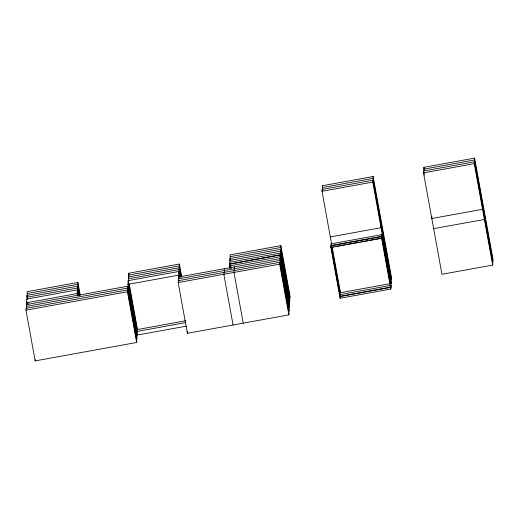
<?xml version="1.0" encoding="UTF-8"?>
<svg xmlns="http://www.w3.org/2000/svg" width="519" height="519" viewBox="0 0 519 519"><rect width="100%" height="100%" fill="white"/><g stroke="black" fill="none" stroke-linecap="round" stroke-linejoin="round"><path stroke-width="0.78" d="M25.95 310.18L26.073 308.331L127.557 289.92L136.769 340.626L136.646 342.482L35.169 360.893L25.95 310.18L127.434 291.769L127.557 289.92M26.625 308.857L26.313 304.627L127.797 286.216L137.01 336.928L136.893 338.777L127.674 288.064L127.797 286.216M26.865 305.153L26.437 302.778L26.677 299.074L77.415 289.868L78.427 295.415M27.228 299.599L26.917 295.369L77.662 286.164L79.245 294.883M27.468 295.895L27.157 291.665L77.902 282.466L80.205 295.142M35.169 360.893L35.247 359.654M77.61 295.947L77.175 293.572L77.415 289.868M78.979 295.94L77.539 288.019L77.662 286.164M79.796 295.408L77.779 284.315L77.902 282.466M186.289 326.159L137.133 335.073L127.914 284.367L128.161 280.662L178.899 271.456L179.911 277.003M128.712 281.188L128.401 276.958L179.146 267.752L180.872 277.263M128.952 277.483L128.641 273.26L179.386 264.054L181.689 276.731M137.133 335.073L137.373 331.375L128.738 283.835M185.86 320.748L137.496 329.52L137.574 328.287M178.173 282.563L178.296 280.714L279.78 262.303L288.992 313.009L288.875 314.864L187.391 333.276L178.173 282.563L279.657 264.152L279.78 262.303M178.847 281.24L178.536 277.01L280.02 258.598L289.239 309.311L289.115 311.16L279.903 260.454L280.02 258.598M179.094 277.535L178.659 275.161L178.899 271.456M180.32 276.737L179.023 269.608L179.146 267.752M181.28 276.997L179.263 265.903L179.386 264.054M187.391 333.276L187.508 331.42M223.961 272.43L223.845 274.279L233.057 324.991M224.208 268.725L224.519 272.955M229.833 268.329L229.398 265.955L229.645 262.251L280.383 253.045L289.602 303.758L289.355 307.456L280.143 256.749L280.383 253.045M230.053 261.985L229.885 258.546L280.623 249.341L289.842 300.053L289.719 301.902L288.136 302.194M230.436 259.072L230.125 254.848L280.87 245.643L290.082 296.349L289.965 298.204L280.747 247.492L280.87 245.643M234.114 270.587L233.991 272.436L243.203 323.149M234.354 266.883L234.523 270.321M289.719 301.902L280.507 251.196L280.623 249.341M331.602 243.943L322.033 191.277L322.15 189.429L372.895 180.223L391.326 281.642L391.203 283.491L340.464 292.697L332.166 247.063L333.756 246.772M322.708 189.954L322.396 185.724L373.135 176.518L391.566 277.937L391.443 279.793L373.012 178.374L373.135 176.518M330.882 247.544L331.128 243.839L381.867 234.633L391.086 285.346L390.839 289.051L340.101 298.25L330.882 247.544L381.627 238.338L381.867 234.633M340.101 298.25L340.341 294.552L331.699 247.012M340.464 292.697L340.581 290.848M391.203 283.491L372.772 182.072L372.895 180.223M381.186 225.862L381.069 227.711L330.324 236.917M383.028 236.002L382.912 237.858L374.984 239.291M423.517 172.866L423.634 171.017L474.379 161.811L492.81 263.23L492.687 265.086L441.948 274.292L423.517 172.866L474.256 163.667L474.379 161.811M424.042 170.751L423.88 167.313L474.619 158.107L493.05 259.532L492.927 261.381L474.496 159.962L474.619 158.107M431.931 216.657L431.808 218.505L482.547 209.3L482.67 207.451M484.512 217.591L484.396 219.446L433.65 228.652M322.273 187.58L373.012 178.374M423.757 169.168L474.496 159.962M322.033 191.277L372.772 182.072M27.04 293.52L77.779 284.315M128.524 275.109L179.263 265.903M230.008 256.697L280.747 247.492M26.8 297.225L77.539 288.019M128.277 278.813L179.023 269.608M229.761 260.402L280.507 251.196M335.339 246.486L339.303 245.766M340.892 245.481L344.856 244.76M346.439 244.468L359.122 242.172M360.711 241.88L362.294 241.595M363.884 241.309L367.848 240.589M369.431 240.303L373.395 239.583M26.437 302.778L77.175 293.572M127.914 284.367L178.659 275.161M229.398 265.955L280.143 256.749M26.19 306.476L127.674 288.064M178.419 278.859L279.903 260.454M137.373 331.375L185.737 322.597M340.341 294.552L391.086 285.346M474.256 163.667L492.687 265.086M423.88 167.313L424.308 169.694M423.634 171.017L424.347 174.955M381.627 238.338L390.839 289.051M322.396 185.724L322.682 187.314M322.15 189.429L322.578 191.79M331.128 243.839L331.414 245.429M289.492 305.425L280.273 254.712L229.534 263.918L230.254 267.882M289.466 305.795L280.254 255.082L229.508 264.288L230.228 268.252M279.657 264.152L288.875 314.864M229.885 258.546L230.17 260.136M230.624 265.157L231.202 268.323M230.215 265.423L230.65 267.798M178.536 277.01L178.828 278.593M128.641 273.26L128.933 274.843M129.147 283.562L137.496 329.52M128.161 280.662L128.446 282.245M127.434 291.769L136.646 342.482M26.917 295.369L27.209 296.952M27.663 301.974L28.091 304.355M27.254 302.24L27.682 304.621M26.313 304.627L26.748 307.001M381.757 236.301L331.018 245.506L340.23 296.219L390.976 287.013L381.757 236.301M381.731 236.67L330.992 245.876L340.211 296.589L390.95 287.383L381.731 236.67"/></g></svg>
